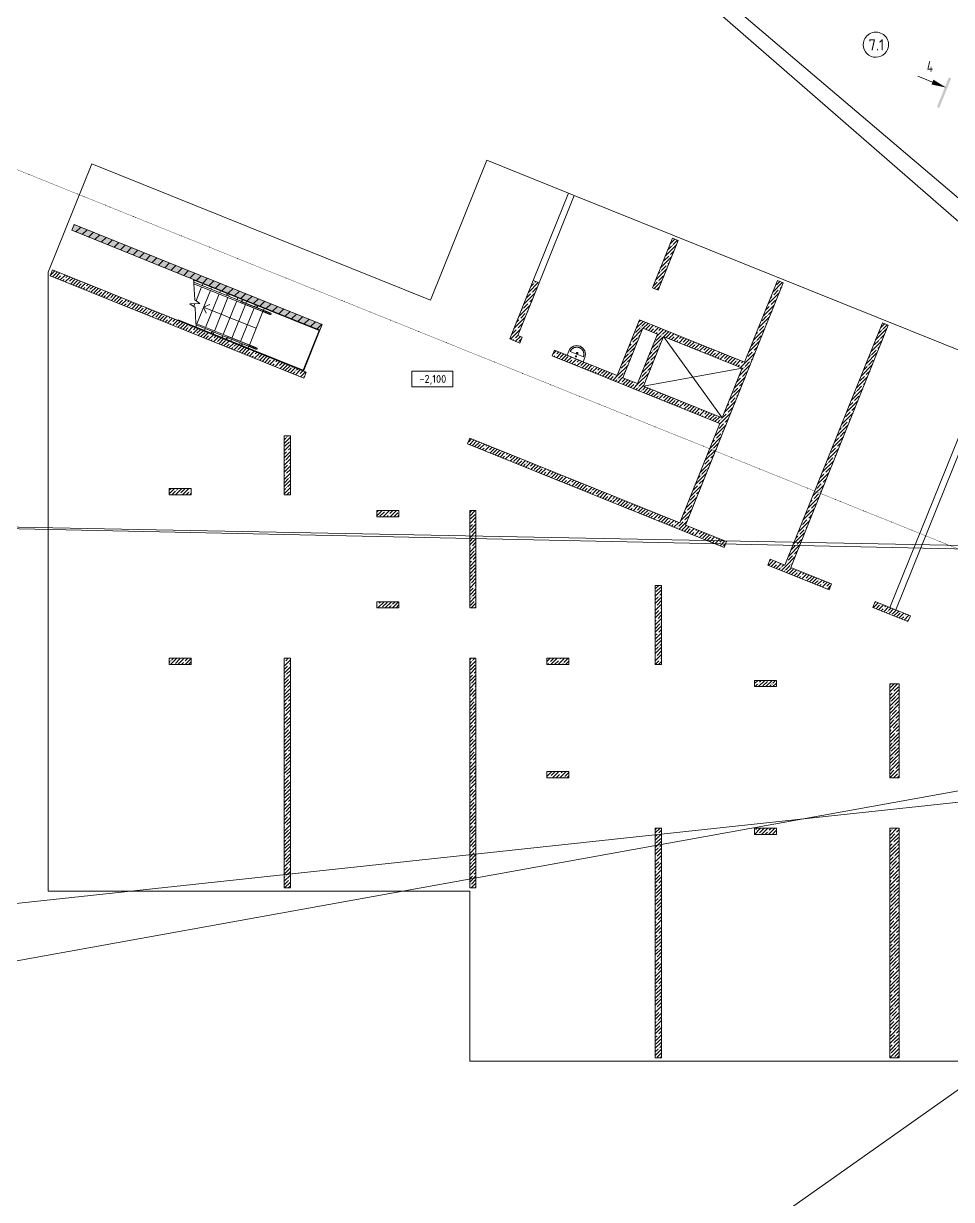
# Model space of a CAD drawing. Header units: millimetres. Extents: x -584918 to 2941280, y 3000189 to 4229862.
# Drawn here: x 170354 to 199850, y 3456426 to 3493801 of the extents above; entities that cross this region are included whole.
import ezdxf

# ---------------------------------------------------------------- set-up
doc = ezdxf.new("R2010")
doc.units = ezdxf.units.MM
doc.linetypes.add('ASVP_Линия разреза', pattern=[20, 0, -10, 0, -10])
for name, color, linetype, lineweight in [('Аннотация', 7, 'Continuous', 0), ('Лестницы', 7, 'Continuous', 0), ('Линии', 7, 'Continuous', 0), ('Ограждение', 7, 'Continuous', 0), ('Оси', 7, 'Continuous', 0), ('Отметки', 7, 'Continuous', 0), ('Перекрытие', 7, 'Continuous', 0), ('Разрезы', 7, 'Continuous', 0), ('Сантехника', 7, 'Continuous', 0), ('Стены внутренние', 7, 'Continuous', 0), ('Стены несущие', 7, 'Continuous', 0), ('Стены отделка', 7, 'Continuous', 0), ('Стрелки вверх', 7, 'Continuous', 0), ('экспертиза ДУ', 1, 'Continuous', 0), ('экспертиза ДУ пояснения', 6, 'Continuous', 0)]:
    doc.layers.add(name, color=color, linetype=linetype, lineweight=lineweight)
doc.styles.add('GOST Common_1', font='', dxfattribs={"height": 700})
doc.styles.add('GOST Common_2', font='', dxfattribs={"height": 500})
doc.styles.add('GOST Common_4', font='', dxfattribs={"width": 0.8, "height": 700})
doc.styles.get('GOST Common_1').set_extended_font_data('GOST Common')
doc.styles.get('GOST Common_2').set_extended_font_data('GOST Common')
doc.styles.get('GOST Common_4').set_extended_font_data('GOST Common')
pattern_1 = [(45, (195455.01, 3453476.28), (-114.04925, 114.04925), []), (45, (195569.06, 3453476.28), (-114.04925, 114.04925), [201.613, -40.323, 3.353, -36.97])]

# ---------------------------------------------------------------- blocks, each defined once
blk = doc.blocks.new('Тип перил - Перила_Внутренний_-6271412-АР Этаж 00')
at = {"layer": 'Ограждение'}
for p, q in [((-18203, 31458), (-17511, 31179)), ((-17496, 31216), (-18188, 31495)), ((-18158, 31463), (-18160, 31459)), ((-17478, 31165), (-17444, 31152)), ((-17429, 31189), (-17463, 31202)), ((-17436, 31172), (-17438, 31168))]:
    blk.add_line(p, q, dxfattribs=at)
at = {"layer": 'Ограждение', "flags": 128}
for points in [[(-17478, 31165), (-17481, 31166), (-17483, 31167), (-17486, 31168), (-17489, 31169), (-17491, 31171), (-17494, 31172), (-17496, 31173), (-17499, 31174), (-17501, 31175), (-17504, 31176), (-17506, 31176), (-17508, 31177), (-17511, 31178), (-17511, 31179)], [(-17496, 31216), (-17494, 31215), (-17491, 31214), (-17489, 31213), (-17487, 31212), (-17484, 31211), (-17482, 31210), (-17479, 31209), (-17477, 31208), (-17474, 31207), (-17472, 31206), (-17469, 31205), (-17466, 31204), (-17464, 31203), (-17463, 31202)]]:
    blk.add_lwpolyline(points, dxfattribs=at)
blk = doc.blocks.new('Тип перил - Дуга D40_расстояние между поручнями 400-6859487-АР Этаж 00')
at = {"layer": 'Ограждение'}
for p, q in [((0, 0), (0, 2)), ((0, -2), (0, 0))]:
    blk.add_line(p, q, dxfattribs=at)
at = {"layer": 'Ограждение', "flags": 128}
for points in [[(0, 20), (8, 20), (16, 20), (24, 20), (32, 20), (40, 20), (48, 20), (55, 20), (63, 20), (70, 20), (78, 20), (85, 20), (92, 20), (99, 20), (106, 20), (113, 20), (119, 20), (126, 20), (132, 20), (138, 20), (143, 20), (149, 20), (154, 20), (159, 20), (164, 20), (168, 20), (172, 20), (176, 20), (180, 20), (183, 20), (186, 20), (189, 20), (192, 20), (194, 20), (196, 20), (197, 20), (198, 20), (199, 20), (200, 20), (200, 20), (200, 20)], [(200, 20), (200, 20), (199, 20), (199, 20), (197, 20), (196, 20), (194, 20), (192, 20), (190, 20), (187, 20), (184, 20), (181, 20), (177, 20), (174, 20), (169, 20), (165, 20), (160, 20), (156, 20), (150, 20), (145, 20), (139, 20), (133, 20), (127, 20), (121, 20), (115, 20), (108, 20), (101, 20), (94, 20), (87, 20), (80, 20), (72, 20), (65, 20), (57, 20), (50, 20), (42, 20), (34, 20), (26, 20), (18, 20), (10, 20), (2, 20), (0, 20)], [(200, 20), (201, 20), (202, 20), (202, 20), (203, 20), (204, 20), (205, 19), (206, 19), (206, 19), (207, 19), (208, 18), (209, 18), (209, 18), (210, 17), (211, 17), (211, 17), (212, 16), (213, 16), (213, 15), (214, 14), (214, 14), (215, 13), (215, 13), (216, 12), (216, 11), (217, 11), (217, 10), (218, 9), (218, 9), (218, 8), (219, 7), (219, 6), (219, 6), (219, 5), (220, 4), (220, 3), (220, 3), (220, 2), (220, 1), (220, 0), (220, 0)], [(220, 0), (220, -1), (220, -2), (220, -2), (220, -3), (220, -4), (219, -5), (219, -6), (219, -6), (219, -7), (218, -8), (218, -9), (218, -9), (217, -10), (217, -11), (217, -11), (216, -12), (216, -13), (215, -13), (214, -14), (214, -14), (213, -15), (213, -15), (212, -16), (211, -16), (211, -17), (210, -17), (209, -18), (209, -18), (208, -18), (207, -19), (206, -19), (206, -19), (205, -19), (204, -20), (203, -20), (203, -20), (202, -20), (201, -20), (200, -20), (200, -20)], [(0, -20), (8, -20), (16, -20), (24, -20), (32, -20), (40, -20), (48, -20), (55, -20), (63, -20), (70, -20), (78, -20), (85, -20), (92, -20), (99, -20), (106, -20), (113, -20), (119, -20), (126, -20), (132, -20), (138, -20), (143, -20), (149, -20), (154, -20), (159, -20), (164, -20), (168, -20), (172, -20), (176, -20), (180, -20), (183, -20), (186, -20), (189, -20), (192, -20), (194, -20), (196, -20), (197, -20), (198, -20), (199, -20), (200, -20), (200, -20), (200, -20)], [(200, -20), (200, -20), (199, -20), (199, -20), (197, -20), (196, -20), (194, -20), (192, -20), (190, -20), (187, -20), (184, -20), (181, -20), (177, -20), (174, -20), (169, -20), (165, -20), (160, -20), (156, -20), (150, -20), (145, -20), (139, -20), (133, -20), (127, -20), (121, -20), (115, -20), (108, -20), (101, -20), (94, -20), (87, -20), (80, -20), (72, -20), (65, -20), (57, -20), (50, -20), (42, -20), (34, -20), (26, -20), (18, -20), (10, -20), (2, -20), (0, -20)]]:
    blk.add_lwpolyline(points, dxfattribs=at)
blk = doc.blocks.new('Тип перил - Перила_Внутренний_-V1-АР Этаж 00')
at = {"layer": 'Ограждение'}
for p, q in [((-19690, 32100), (-19687, 32056)), ((-17487, 31212), (-19690, 32100)), ((-17502, 31175), (-19687, 32056)), ((-17498, 31173), (-17502, 31175)), ((-17498, 31173), (-17493, 31188)), ((-17498, 31173), (-17493, 31188)), ((-17478, 31165), (-17498, 31173)), ((-17490, 31195), (-17483, 31211)), ((-17490, 31195), (-17483, 31211)), ((-17483, 31211), (-17487, 31212)), ((-17463, 31202), (-17483, 31211)), ((-17478, 31165), (-17463, 31202)), ((-17478, 31165), (-17463, 31202)), ((-17444, 31152), (-17478, 31165)), ((-17429, 31189), (-17463, 31202)), ((-17444, 31152), (-17429, 31189))]:
    blk.add_line(p, q, dxfattribs=at)
blk = doc.blocks.new('Тип перил - Перила_Внутренний_-6271440-АР Этаж 00')
at = {"layer": 'Ограждение'}
for p, q in [((-18648, 30354), (-17956, 30075)), ((-17941, 30112), (-18633, 30391)), ((-18603, 30360), (-18605, 30356)), ((-17923, 30062), (-17889, 30048)), ((-17874, 30085), (-17908, 30099)), ((-17881, 30069), (-17883, 30064))]:
    blk.add_line(p, q, dxfattribs=at)
at = {"layer": 'Ограждение', "flags": 128}
for points in [[(-17923, 30062), (-17926, 30063), (-17928, 30064), (-17931, 30065), (-17933, 30066), (-17936, 30067), (-17938, 30068), (-17941, 30069), (-17943, 30070), (-17946, 30071), (-17948, 30072), (-17951, 30073), (-17953, 30074), (-17955, 30075), (-17956, 30075)], [(-17941, 30112), (-17939, 30111), (-17936, 30110), (-17934, 30109), (-17931, 30108), (-17929, 30107), (-17927, 30106), (-17924, 30105), (-17921, 30104), (-17919, 30103), (-17916, 30102), (-17914, 30101), (-17911, 30100), (-17909, 30099), (-17908, 30099)]]:
    blk.add_lwpolyline(points, dxfattribs=at)
blk = doc.blocks.new('Тип перил - Перила_Внутренний_-V2-АР Этаж 00')
at = {"layer": 'Ограждение'}
for p, q in [((-19620, 30788), (-19617, 30744)), ((-17931, 30108), (-19620, 30788)), ((-17946, 30071), (-19617, 30744)), ((-17943, 30070), (-17946, 30071)), ((-17943, 30070), (-17937, 30084)), ((-17943, 30070), (-17937, 30084)), ((-17923, 30062), (-17943, 30070)), ((-17934, 30091), (-17928, 30107)), ((-17934, 30091), (-17928, 30107)), ((-17928, 30107), (-17931, 30108)), ((-17908, 30099), (-17928, 30107)), ((-17923, 30062), (-17908, 30099)), ((-17923, 30062), (-17908, 30099)), ((-17889, 30048), (-17923, 30062)), ((-17874, 30085), (-17908, 30099)), ((-17889, 30048), (-17874, 30085))]:
    blk.add_line(p, q, dxfattribs=at)
blk = doc.blocks.new('ADSK_Ограждение_Опоры_Г_образная - D15 высота60 консоль80-139754-АР Этаж 00')
at = {"layer": 'Ограждение'}
for p, q in [((-7.5, 80), (-7.5, 20)), ((-7.5, 80), (0, 80)), ((0, 80), (7.5, 80)), ((7.5, 20), (7.5, 80))]:
    blk.add_line(p, q, dxfattribs=at)
blk = doc.blocks.new('ADSK_Ограждение_Опоры_Г_образная - D15 высота60 консоль80-V3-АР Этаж 00')
at = {"layer": 'Ограждение'}
for p, q in [((-8, 80), (0, 80)), ((-8, 80), (-8, 20)), ((0, 80), (8, 80)), ((8, 20), (8, 80))]:
    blk.add_line(p, q, dxfattribs=at)
blk = doc.blocks.new('ADSK_Умывальник_Полукруглый_Керамический_ГОСТ30493-96 - 2-ой величины-228735-АР Этаж 00')
at = {"layer": 'Сантехника'}
for p, q in [((-7770, 29916), (-7824, 29782)), ((-7824, 29782), (-7314, 29576)), ((-7306, 29729), (-7724, 29897)), ((-7314, 29576), (-7260, 29710))]:
    blk.add_line(p, q, dxfattribs=at)
at = {"layer": 'Сантехника', "flags": 128}
blk.add_lwpolyline([(-7306, 29729), (-7303, 29738), (-7300, 29746), (-7298, 29755), (-7296, 29764), (-7294, 29772), (-7292, 29781), (-7291, 29790), (-7290, 29799), (-7290, 29808), (-7290, 29817), (-7290, 29826), (-7291, 29835), (-7292, 29844), (-7293, 29853), (-7295, 29862), (-7297, 29870), (-7300, 29879), (-7303, 29888), (-7306, 29896), (-7309, 29904), (-7313, 29913), (-7317, 29921), (-7322, 29928), (-7326, 29936), (-7331, 29943), (-7337, 29951), (-7342, 29958), (-7348, 29964), (-7355, 29971), (-7361, 29977), (-7368, 29983), (-7375, 29989), (-7382, 29995), (-7389, 30000), (-7397, 30005), (-7404, 30009), (-7412, 30013), (-7420, 30017), (-7429, 30021), (-7437, 30024), (-7446, 30027), (-7454, 30030), (-7463, 30032), (-7472, 30034), (-7480, 30036), (-7489, 30037), (-7498, 30038), (-7507, 30038), (-7516, 30038), (-7525, 30038), (-7534, 30037), (-7543, 30036), (-7552, 30035), (-7561, 30034), (-7570, 30032), (-7578, 30029), (-7587, 30026), (-7596, 30023), (-7604, 30020), (-7612, 30016), (-7620, 30012), (-7628, 30008), (-7636, 30003), (-7643, 29998), (-7650, 29993), (-7658, 29987), (-7664, 29982), (-7671, 29975), (-7677, 29969), (-7683, 29962), (-7689, 29956), (-7695, 29948), (-7700, 29941), (-7705, 29934), (-7710, 29926), (-7714, 29918), (-7718, 29910), (-7722, 29902), (-7724, 29897)], dxfattribs=at)
at = {"layer": 'Сантехника'}
for centre, radius, start, end in [((-7515, 29813), 275, 338.0513, 158.0513), ((-7515, 29813), 225, 338.0513, 158.0513), ((-7541, 29748), 17, 158.0513, 338.0513), ((-7541, 29748), 17, 338.0513, 158.0513), ((-7502, 29846), 20, 158.0513, 338.0513), ((-7502, 29846), 20, 338.0513, 158.0513)]:
    blk.add_arc(centre, radius, start, end, dxfattribs=at)
blk = doc.blocks.new('ADSK_СифонБутылочный_ГОСТ23289-94 - Для умывальника_Вертикальный выпуск_DN40-6690948-АР Этаж 00')
at = {"layer": 'Сантехника'}
for radius, start, end in [(20, 158.285, 163.4876), (20, 158.285, 163.4876), (13.3, 0, 180), (13.3, 180, 0), (20, 338.285, 343.4876), (20, 338.285, 343.4876)]:
    blk.add_arc((0, 0), radius, start, end, dxfattribs=at)
blk = doc.blocks.new('Ось сетки - Круг_Ø8 мм-6577-АР Этаж 00')
at = {"layer": 'Оси'}
for start, end in [(360, 180), (180, 360)]:
    blk.add_arc((0, 0), 4, start, end, dxfattribs=at)
blk = doc.blocks.new('Разрез - Номер вида спереди_3_5 мм-64067-АР Этаж 00')
at = {"layer": 'Разрезы'}
for points in [[(9.8, 0.4), (9.8, -0.39), (-0.33, -0.39), (-0.33, 0.4)], [(2.18, -4.67), (3, 0), (3.82, -4.67)]]:
    blk.add_hatch(color=256, dxfattribs=at).paths.add_polyline_path(points)
at = {"layer": 'Разрезы', "lineweight": 20}
blk.add_line((3, -3), (3, -9.66), dxfattribs=at)
blk = doc.blocks.new('Высотные отметки - Рамка-5093-АР Этаж 00')
at = {"layer": 'Аннотация'}
for p, q in [((-6.5, 0), (-6.5, 5)), ((-6.5, 5), (6.5, 5)), ((6.5, 5), (6.5, 0)), ((6.5, 0), (-6.5, 0))]:
    blk.add_line(p, q, dxfattribs=at)

msp = doc.modelspace()

# ---------------------------------------------------------------- hatches: boundary and pattern name
at = {"layer": 'Стены внутренние'}
h = msp.add_hatch(dxfattribs=at)
h.set_pattern_fill('FP_4', color=256, style=0, pattern_type=2)
h.set_pattern_definition([(45, (195455, 3453476.28), (-141.4214, 141.4214), [])])
h.paths.add_polyline_path([(179773.234, 3484052.417), (179847.99, 3484237.921), (171964.079, 3487415.019), (171889.324, 3487229.516), (178435.928, 3484591.332)])
h = msp.add_hatch(dxfattribs=at)
h.set_pattern_fill('FP_5', color=256, style=0, pattern_type=2)
h.set_pattern_definition([(50, (195455, 3453476.28), (364.368, -31.8783), [38.1, -419.1]), (355, (195455, 3453476.3), (-70.486, 382.1133), [30.48, -335.28]), (100.451, (195485.37, 3453473.62), (293.885, 350.2334), [32.38, -356.18]), (46.184, (195455, 3453577.9), (542.1585, -84.086), [57.15, -628.65]), (96.636, (195500.2, 3453570.9), (474.805, 494.8554), [48.57, -534.27]), (351.184, (195455, 3453577.9), (474.81, 494.85), [45.72, -502.92]), (21, (195505.8, 3453552.48), (303.2285, -204.5305), [38.1, -419.1]), (326, (195505.8, 3453552.5), (123.604, 368.376), [30.48, -335.28]), (71.451, (195531.08, 3453535.44), (426.834, 163.8427), [32.38, -356.18]), (37.5, (195455.01, 3453476.28), (6.17665, 169.11015), [16.764, -314.452, 16.764, -323.596, -336.55]), (37.5, (195455.01, 3453476.28), (6.17665, 169.11015), [-671.576, 16.764, -319.786]), (7.5, (195455, 3453476.28), (133.6389, 200.3615), [16.764, -177.292, 16.764, -306.832, -128.27]), (7.5, (195455, 3453476.28), (133.6389, 200.3615), [-517.652, 16.764, -111.506]), (327.5, (195341.72, 3453476.28), (271.1818, -11.45836), [16.764, -110.236, 16.764, -379.476, -525.78]), (327.5, (195341.72, 3453476.28), (271.1818, -11.45836), [-523.24, 16.764, -509.016]), (317.5, (195290.92, 3453476.28), (296.2585, 50.8528), [16.764, -148.336, 16.764, -246.38, -373.38]), (317.5, (195290.92, 3453476.28), (296.2585, 50.8528), [-428.244, 16.764, -356.616])])
h.paths.add_polyline_path([(179773.234, 3484052.417), (179847.99, 3484237.921), (171964.079, 3487415.019), (171889.324, 3487229.516), (178435.928, 3484591.332)])
h = msp.add_hatch(dxfattribs=at)
h.set_pattern_fill('FP_7', color=256, style=0, pattern_type=2)
h.set_pattern_definition(pattern_1)
h.paths.add_polyline_path([(190528.3, 3485324.641), (191163.72, 3486901.423), (190978.216, 3486976.178), (190342.797, 3485399.396)])
h = msp.add_hatch(dxfattribs=at)
h.set_pattern_fill('FP_7', color=256, style=0, pattern_type=2)
h.set_pattern_definition(pattern_1)
h.paths.add_polyline_path([(179267.944, 3482531.009), (179342.699, 3482716.513), (171273.285, 3485968.367), (171198.53, 3485782.863), (178435.928, 3482866.299)])
h = msp.add_hatch(dxfattribs=at)
h.set_pattern_fill('FP_7', color=256, style=0, pattern_type=2)
h.set_pattern_definition(pattern_1)
h.paths.add_polyline_path([(186067.904, 3483887.679), (186740.701, 3485557.213), (186555.197, 3485631.968), (185882.4, 3483962.434)])
h = msp.add_hatch(dxfattribs=at)
h.set_pattern_fill('FP_7', color=256, style=0, pattern_type=2)
h.set_pattern_definition(pattern_1)
h.paths.add_polyline_path([(191400.445, 3477857.422), (194502.788, 3485555.829), (194317.284, 3485630.584), (191214.941, 3477932.177)])
h = msp.add_hatch(dxfattribs=at)
h.set_pattern_fill('FP_7', color=256, style=0, pattern_type=2)
h.set_pattern_definition(pattern_1)
h.paths.add_polyline_path([(189406.972, 3482542.084), (190117.147, 3484304.37), (189931.643, 3484379.125), (189221.468, 3482616.84)])
h = msp.add_hatch(dxfattribs=at)
h.set_pattern_fill('FP_7', color=256, style=0, pattern_type=2)
h.set_pattern_definition(pattern_1)
h.paths.add_polyline_path([(193195.956, 3482848.027), (193270.711, 3483033.531), (190117.147, 3484304.37), (190042.391, 3484118.866), (191880.758, 3483378.032)])
h = msp.add_hatch(dxfattribs=at)
h.set_pattern_fill('FP_7', color=256, style=0, pattern_type=2)
h.set_pattern_definition(pattern_1)
h.paths.add_polyline_path([(194739.513, 3476511.827), (197841.856, 3484210.234), (197656.352, 3484284.989), (194554.009, 3476586.582)])
h = msp.add_hatch(dxfattribs=at)
h.set_pattern_fill('FP_7', color=256, style=0, pattern_type=2)
h.set_pattern_definition(pattern_1)
h.paths.add_polyline_path([(186132.276, 3483646.109), (186207.031, 3483831.612), (185882.4, 3483962.434), (185807.645, 3483776.93), (186118.688, 3483651.584)])
h = msp.add_hatch(dxfattribs=at)
h.set_pattern_fill('FP_7', color=256, style=0, pattern_type=2)
h.set_pattern_definition(pattern_1)
h.paths.add_polyline_path([(190056.235, 3482280.441), (190691.655, 3483857.223), (190506.151, 3483931.978), (189870.731, 3482355.196), (189960.068, 3482319.195)])
h = msp.add_hatch(dxfattribs=at)
h.set_pattern_fill('FP_7', color=256, style=0, pattern_type=2)
h.set_pattern_definition(pattern_1)
h.paths.add_polyline_path([(192485.781, 3481085.741), (192560.536, 3481271.245), (187227.302, 3483420.459), (187152.547, 3483234.955), (190191.146, 3482010.445)])
h = msp.add_hatch(dxfattribs=at)
h.set_pattern_fill('FP_7', color=256, style=0, pattern_type=2)
h.set_pattern_definition(pattern_1)
h.paths.add_polyline_path([(178835.907, 3478825.615), (178835.907, 3480696.937), (178635.907, 3480696.937), (178635.907, 3478825.615)])
h = msp.add_hatch(dxfattribs=at)
h.set_pattern_fill('FP_7', color=256, style=0, pattern_type=2)
h.set_pattern_definition(pattern_1)
h.paths.add_polyline_path([(192624.216, 3477148.631), (192698.972, 3477334.135), (184536.805, 3480623.366), (184462.05, 3480437.862), (188039.378, 3478996.252)])
h = msp.add_hatch(dxfattribs=at)
h.set_pattern_fill('FP_7', color=256, style=0, pattern_type=2)
h.set_pattern_definition(pattern_1)
h.paths.add_polyline_path([(175685.907, 3478825.615), (175685.907, 3479025.615), (174985.907, 3479025.615), (174985.907, 3478825.615)])
h = msp.add_hatch(dxfattribs=at)
h.set_pattern_fill('FP_7', color=256, style=0, pattern_type=2)
h.set_pattern_definition(pattern_1)
h.paths.add_polyline_path([(182285.907, 3478125.615), (182285.907, 3478325.615), (181585.907, 3478325.615), (181585.907, 3478125.615)])
h = msp.add_hatch(dxfattribs=at)
h.set_pattern_fill('FP_7', color=256, style=0, pattern_type=2)
h.set_pattern_definition(pattern_1)
h.paths.add_polyline_path([(184735.907, 3475225.615), (184735.907, 3478319.325), (184535.907, 3478319.325), (184535.907, 3475225.615)])
h = msp.add_hatch(dxfattribs=at)
h.set_pattern_fill('FP_7', color=256, style=0, pattern_type=2)
h.set_pattern_definition(pattern_1)
h.paths.add_polyline_path([(195963.284, 3475803.037), (196038.04, 3475988.54), (194090.25, 3476773.47), (194015.495, 3476587.967), (195722.138, 3475900.215)])
h = msp.add_hatch(dxfattribs=at)
h.set_pattern_fill('FP_7', color=256, style=0, pattern_type=2)
h.set_pattern_definition(pattern_1)
h.paths.add_polyline_path([(190635.907, 3473425.615), (190635.907, 3475941.713), (190435.907, 3475941.713), (190435.907, 3473425.615)])
h = msp.add_hatch(dxfattribs=at)
h.set_pattern_fill('FP_7', color=256, style=0, pattern_type=2)
h.set_pattern_definition(pattern_1)
h.paths.add_polyline_path([(182285.907, 3475225.615), (182285.907, 3475425.615), (181585.907, 3475425.615), (181585.907, 3475225.615)])
h = msp.add_hatch(dxfattribs=at)
h.set_pattern_fill('FP_7', color=256, style=0, pattern_type=2)
h.set_pattern_definition(pattern_1)
h.paths.add_polyline_path([(198467.585, 3474793.841), (198542.341, 3474979.344), (197429.318, 3475427.876), (197354.563, 3475242.372)])
h = msp.add_hatch(dxfattribs=at)
h.set_pattern_fill('FP_7', color=256, style=0, pattern_type=2)
h.set_pattern_definition(pattern_1)
h.paths.add_polyline_path([(175685.907, 3473425.615), (175685.907, 3473625.615), (174985.907, 3473625.615), (174985.907, 3473425.615)])
h = msp.add_hatch(dxfattribs=at)
h.set_pattern_fill('FP_7', color=256, style=0, pattern_type=2)
h.set_pattern_definition(pattern_1)
h.paths.add_polyline_path([(178635.907, 3466325.615), (178835.907, 3466325.615), (178835.907, 3473625.615), (178635.907, 3473625.615)])
h = msp.add_hatch(dxfattribs=at)
h.set_pattern_fill('FP_7', color=256, style=0, pattern_type=2)
h.set_pattern_definition(pattern_1)
h.paths.add_polyline_path([(184735.907, 3466325.615), (184735.907, 3473625.615), (184535.907, 3473625.615), (184535.907, 3466325.615)])
h = msp.add_hatch(dxfattribs=at)
h.set_pattern_fill('FP_7', color=256, style=0, pattern_type=2)
h.set_pattern_definition(pattern_1)
h.paths.add_polyline_path([(187685.907, 3473425.615), (187685.907, 3473625.615), (186985.907, 3473625.615), (186985.907, 3473425.615)])
h = msp.add_hatch(dxfattribs=at)
h.set_pattern_fill('FP_7', color=256, style=0, pattern_type=2)
h.set_pattern_definition(pattern_1)
h.paths.add_polyline_path([(193585.907, 3472725.615), (194285.907, 3472725.615), (194285.907, 3472925.615), (193585.907, 3472925.615)])
h = msp.add_hatch(dxfattribs=at)
h.set_pattern_fill('FP_7', color=256, style=0, pattern_type=2)
h.set_pattern_definition(pattern_1)
h.paths.add_polyline_path([(198185.907, 3469825.615), (198185.907, 3472811.51), (197885.907, 3472811.51), (197885.907, 3469825.615)])
h = msp.add_hatch(dxfattribs=at)
h.set_pattern_fill('FP_7', color=256, style=0, pattern_type=2)
h.set_pattern_definition(pattern_1)
h.paths.add_polyline_path([(187685.907, 3469825.615), (187685.907, 3470025.615), (186985.907, 3470025.615), (186985.907, 3469825.615)])
h = msp.add_hatch(dxfattribs=at)
h.set_pattern_fill('FP_7', color=256, style=0, pattern_type=2)
h.set_pattern_definition(pattern_1)
h.paths.add_polyline_path([(190635.907, 3460925.615), (190635.907, 3468225.615), (190435.907, 3468225.615), (190435.907, 3460925.615)])
h = msp.add_hatch(dxfattribs=at)
h.set_pattern_fill('FP_7', color=256, style=0, pattern_type=2)
h.set_pattern_definition(pattern_1)
h.paths.add_polyline_path([(193585.907, 3468025.615), (194285.907, 3468025.615), (194285.907, 3468225.615), (193585.907, 3468225.615)])
h = msp.add_hatch(dxfattribs=at)
h.set_pattern_fill('FP_7', color=256, style=0, pattern_type=2)
h.set_pattern_definition(pattern_1)
h.paths.add_polyline_path([(198185.907, 3460925.615), (198185.907, 3468225.615), (197885.907, 3468225.615), (197885.907, 3460925.615)])

# ---------------------------------------------------------------- linework, layer by layer
at = {"layer": 'Лестницы'}
for p, q in [((175784.903, 3485659.655), (175760.402, 3485669.529)), ((175760.402, 3485669.529), (175765.395, 3485575.875)), ((175763.729, 3485607.113), (175784.903, 3485659.655)), ((175763.729, 3485607.113), (175784.903, 3485659.655)), ((175767.744, 3485531.802), (175794.862, 3485023.082)), ((175839.061, 3484991.428), (176016.437, 3485431.583)), ((175839.061, 3484991.428), (176016.437, 3485431.583)), ((175864.85, 3484252.803), (176294.692, 3485319.45)), ((175864.85, 3484252.803), (176294.692, 3485319.45)), ((176031.388, 3485468.683), (176055.683, 3485528.972)), ((176031.388, 3485468.683), (176055.683, 3485528.972)), ((176309.643, 3485356.55), (176333.939, 3485416.839)), ((176309.643, 3485356.55), (176333.939, 3485416.839)), ((176587.899, 3485244.417), (176612.195, 3485304.706)), ((176587.899, 3485244.417), (176612.195, 3485304.706)), ((175957.544, 3484906.576), (175645.487, 3484889.942)), ((175794.862, 3485023.082), (175957.544, 3484906.576)), ((176143.105, 3484140.67), (176572.948, 3485207.317)), ((176143.105, 3484140.67), (176572.948, 3485207.317)), ((176421.361, 3484028.537), (176851.204, 3485095.184)), ((176421.361, 3484028.537), (176851.204, 3485095.184)), ((176699.617, 3483916.404), (177129.459, 3484983.051)), ((176699.617, 3483916.404), (177129.459, 3484983.051)), ((176866.155, 3485132.285), (176890.45, 3485192.573)), ((176866.155, 3485132.285), (176890.45, 3485192.573)), ((177144.41, 3485020.152), (177168.706, 3485080.44)), ((177144.41, 3485020.152), (177168.706, 3485080.44)), ((177422.666, 3484908.019), (177446.962, 3484968.308)), ((177422.666, 3484908.019), (177446.962, 3484968.308)), ((175645.487, 3484889.942), (175808.169, 3484773.436)), ((175763.97, 3484805.09), (175801.515, 3484898.259)), ((175763.97, 3484805.09), (175801.515, 3484898.259)), ((175808.169, 3484773.436), (175835.287, 3484264.716)), ((176977.872, 3483804.271), (177407.715, 3484870.918)), ((176977.872, 3483804.271), (177407.715, 3484870.918)), ((177256.128, 3483692.138), (177685.971, 3484758.785)), ((177256.128, 3483692.138), (177685.971, 3484758.785)), ((177534.384, 3483580.006), (177964.293, 3484646.817)), ((177534.384, 3483580.006), (177964.293, 3484646.817)), ((177700.922, 3484795.886), (177725.217, 3484856.175)), ((177700.922, 3484795.886), (177725.217, 3484856.175)), ((177979.177, 3484683.753), (178003.473, 3484744.042)), ((177979.177, 3484683.753), (178003.473, 3484744.042)), ((175837.636, 3484220.644), (175842.628, 3484126.99)), ((175839.301, 3484189.405), (175849.899, 3484215.702)), ((175839.301, 3484189.405), (175849.899, 3484215.702)), ((176103.859, 3484043.281), (176128.154, 3484103.569)), ((176103.859, 3484043.281), (176128.154, 3484103.569)), ((176382.115, 3483931.148), (176406.41, 3483991.436)), ((176382.115, 3483931.148), (176406.41, 3483991.436)), ((176660.37, 3483819.015), (176684.666, 3483879.303)), ((176660.37, 3483819.015), (176684.666, 3483879.303)), ((176938.626, 3483706.882), (176962.921, 3483767.171)), ((176938.626, 3483706.882), (176962.921, 3483767.171)), ((177216.882, 3483594.749), (177241.177, 3483655.038)), ((177216.882, 3483594.749), (177241.177, 3483655.038)), ((177495.137, 3483482.616), (177519.499, 3483543.069)), ((177495.137, 3483482.616), (177519.499, 3483543.069))]:
    msp.add_line(p, q, dxfattribs=at)
at = {"layer": 'Линии'}
for p, q in [((190691.655, 3483857.223), (192560.536, 3481271.245)), ((190056.235, 3482280.441), (193195.956, 3482848.027))]:
    msp.add_line(p, q, dxfattribs=at)
at = {"layer": 'Перекрытие'}
for p, q in [((185079.473, 3489461.098), (183285.347, 3485009.008)), ((187676.526, 3488414.525), (185079.473, 3489461.098)), ((172526.128, 3489344.812), (171135.907, 3485895.006)), ((183285.347, 3485009.008), (172526.128, 3489344.812)), ((201032.798, 3483032.146), (187862.03, 3488339.77)), ((171135.907, 3485895.006), (171135.907, 3466225.615)), ((171135.907, 3466225.615), (184535.907, 3466225.615)), ((184535.907, 3466225.615), (184535.907, 3460825.615)), ((184535.907, 3460825.615), (219943.168, 3460825.615))]:
    msp.add_line(p, q, dxfattribs=at)
at = {"layer": 'Разрезы', "linetype": 'ASVP_Линия разреза'}
msp.add_line((165404.223, 3491069.08), (233215.64, 3463742.091), dxfattribs=at)
at = {"layer": 'Стены внутренние'}
for p, q in [((186555.197, 3485631.968), (187676.526, 3488414.525)), ((187862.03, 3488339.77), (186740.701, 3485557.213)), ((187676.526, 3488414.525), (187862.03, 3488339.77)), ((197893.077, 3475240.988), (201032.798, 3483032.146)), ((201218.302, 3482957.391), (198078.581, 3475166.233))]:
    msp.add_line(p, q, dxfattribs=at)
at = {"layer": 'Стены несущие'}
for p, q in [((171964.079, 3487415.019), (171889.324, 3487229.516)), ((175760.402, 3485669.529), (171889.324, 3487229.516)), ((171964.079, 3487415.019), (179847.99, 3484237.921)), ((190342.797, 3485399.396), (190978.216, 3486976.178)), ((191163.72, 3486901.423), (190528.3, 3485324.641)), ((191163.72, 3486901.423), (190978.216, 3486976.178)), ((171198.53, 3485782.863), (171273.285, 3485968.367)), ((179267.944, 3482531.009), (171198.53, 3485782.863)), ((171273.285, 3485968.367), (179342.699, 3482716.513)), ((179773.234, 3484052.417), (175784.903, 3485659.655)), ((185807.645, 3483776.93), (186555.197, 3485631.968)), ((186740.701, 3485557.213), (186067.904, 3483887.679)), ((186555.197, 3485631.968), (186740.701, 3485557.213)), ((190528.3, 3485324.641), (190342.797, 3485399.396)), ((194502.788, 3485555.829), (191400.445, 3477857.422)), ((193270.711, 3483033.531), (194317.284, 3485630.584)), ((194317.284, 3485630.584), (194502.788, 3485555.829)), ((179847.99, 3484237.921), (179773.234, 3484052.417)), ((189221.468, 3482616.84), (189931.643, 3484379.125)), ((189931.643, 3484379.125), (193270.711, 3483033.531)), ((194554.009, 3476586.582), (197656.352, 3484284.989)), ((197841.856, 3484210.234), (194739.513, 3476511.827)), ((197656.352, 3484284.989), (197841.856, 3484210.234)), ((186067.904, 3483887.679), (186207.031, 3483831.612)), ((186207.031, 3483831.612), (186132.276, 3483646.109)), ((190042.391, 3484118.866), (189406.972, 3482542.084)), ((189870.731, 3482355.196), (190506.151, 3483931.978)), ((190506.151, 3483931.978), (190042.391, 3484118.866)), ((190691.655, 3483857.223), (190056.235, 3482280.441)), ((193195.956, 3482848.027), (190691.655, 3483857.223)), ((186132.276, 3483646.109), (185807.645, 3483776.93)), ((187227.302, 3483420.459), (187152.547, 3483234.955)), ((187227.302, 3483420.459), (187630.773, 3483257.866)), ((192485.781, 3481085.741), (187152.547, 3483234.955)), ((188140.908, 3483052.289), (189221.468, 3482616.84)), ((179267.944, 3482531.009), (179342.699, 3482716.513)), ((192560.536, 3481271.245), (193195.956, 3482848.027)), ((189406.972, 3482542.084), (189870.731, 3482355.196)), ((190056.235, 3482280.441), (192560.536, 3481271.245)), ((191214.941, 3477932.177), (192485.781, 3481085.741)), ((178635.907, 3478825.615), (178635.907, 3480696.937)), ((178635.907, 3480696.937), (178835.907, 3480696.937)), ((178835.907, 3480696.937), (178835.907, 3478825.615)), ((184462.05, 3480437.862), (184536.805, 3480623.366)), ((192624.216, 3477148.631), (184462.05, 3480437.862)), ((184536.805, 3480623.366), (191214.941, 3477932.177)), ((174985.907, 3479025.615), (175685.907, 3479025.615)), ((174985.907, 3479025.615), (174985.907, 3478825.615)), ((175685.907, 3479025.615), (175685.907, 3478825.615)), ((175685.907, 3478825.615), (174985.907, 3478825.615)), ((178635.907, 3478825.615), (178835.907, 3478825.615)), ((181585.907, 3478325.615), (182285.907, 3478325.615)), ((181585.907, 3478325.615), (181585.907, 3478125.615)), ((182285.907, 3478325.615), (182285.907, 3478125.615)), ((184535.907, 3475225.615), (184535.907, 3478319.325)), ((184535.907, 3478319.325), (184735.907, 3478319.325)), ((184735.907, 3478319.325), (184735.907, 3475225.615)), ((182285.907, 3478125.615), (181585.907, 3478125.615)), ((191400.445, 3477857.422), (192698.972, 3477334.135)), ((192624.216, 3477148.631), (192698.972, 3477334.135)), ((194015.495, 3476587.967), (194090.25, 3476773.47)), ((194090.25, 3476773.47), (194554.009, 3476586.582)), ((195963.284, 3475803.037), (194015.495, 3476587.967)), ((194739.513, 3476511.827), (196038.04, 3475988.54)), ((190435.907, 3473425.615), (190435.907, 3475941.713)), ((190435.907, 3475941.713), (190635.907, 3475941.713)), ((190635.907, 3475941.713), (190635.907, 3473425.615)), ((195963.284, 3475803.037), (196038.04, 3475988.54)), ((181585.907, 3475425.615), (182285.907, 3475425.615)), ((181585.907, 3475425.615), (181585.907, 3475225.615)), ((182285.907, 3475225.615), (181585.907, 3475225.615)), ((182285.907, 3475425.615), (182285.907, 3475225.615)), ((184535.907, 3475225.615), (184735.907, 3475225.615)), ((197354.563, 3475242.372), (197429.318, 3475427.876)), ((198467.585, 3474793.841), (197354.563, 3475242.372)), ((197429.318, 3475427.876), (198542.341, 3474979.344)), ((198467.585, 3474793.841), (198542.341, 3474979.344)), ((174985.907, 3473625.615), (175685.907, 3473625.615)), ((174985.907, 3473625.615), (174985.907, 3473425.615)), ((175685.907, 3473425.615), (174985.907, 3473425.615)), ((175685.907, 3473625.615), (175685.907, 3473425.615)), ((178635.907, 3466325.615), (178635.907, 3473625.615)), ((178835.907, 3473625.615), (178635.907, 3473625.615)), ((178835.907, 3473625.615), (178835.907, 3466325.615)), ((184535.907, 3466325.615), (184535.907, 3473625.615)), ((184535.907, 3473625.615), (184735.907, 3473625.615)), ((184735.907, 3473625.615), (184735.907, 3466325.615)), ((186985.907, 3473625.615), (187685.907, 3473625.615)), ((186985.907, 3473425.615), (186985.907, 3473625.615)), ((187685.907, 3473425.615), (186985.907, 3473425.615)), ((187685.907, 3473425.615), (187685.907, 3473625.615)), ((190435.907, 3473425.615), (190635.907, 3473425.615)), ((193585.907, 3472925.615), (194285.907, 3472925.615)), ((193585.907, 3472925.615), (193585.907, 3472725.615)), ((194285.907, 3472725.615), (193585.907, 3472725.615)), ((194285.907, 3472925.615), (194285.907, 3472725.615)), ((197885.907, 3469825.615), (197885.907, 3472811.51)), ((197885.907, 3472811.51), (198185.907, 3472811.51)), ((198185.907, 3472811.51), (198185.907, 3469825.615)), ((186985.907, 3470025.615), (187685.907, 3470025.615)), ((186985.907, 3469825.615), (186985.907, 3470025.615)), ((187685.907, 3469825.615), (187685.907, 3470025.615)), ((187685.907, 3469825.615), (186985.907, 3469825.615)), ((197885.907, 3469825.615), (198185.907, 3469825.615)), ((190435.907, 3460925.615), (190435.907, 3468225.615)), ((190635.907, 3468225.615), (190435.907, 3468225.615)), ((190635.907, 3468225.615), (190635.907, 3460925.615)), ((193585.907, 3468225.615), (194285.907, 3468225.615)), ((193585.907, 3468225.615), (193585.907, 3468025.615)), ((194285.907, 3468225.615), (194285.907, 3468025.615)), ((197885.907, 3460925.615), (197885.907, 3468225.615)), ((197885.907, 3468225.615), (198185.907, 3468225.615)), ((198185.907, 3468225.615), (198185.907, 3460925.615)), ((194285.907, 3468025.615), (193585.907, 3468025.615)), ((178835.907, 3466325.615), (178635.907, 3466325.615)), ((184535.907, 3466325.615), (184735.907, 3466325.615)), ((190635.907, 3460925.615), (190435.907, 3460925.615)), ((197885.907, 3460925.615), (198185.907, 3460925.615))]:
    msp.add_line(p, q, dxfattribs=at)
at = {"layer": 'Стены отделка'}
for p, q in [((179747.208, 3484041.342), (175777.428, 3485641.105)), ((175261.616, 3484361.129), (175269.092, 3484379.679)), ((175261.616, 3484361.129), (179249.948, 3482753.891)), ((179238.873, 3482779.917), (175269.092, 3484379.679)), ((179238.873, 3482779.917), (179747.208, 3484041.342)), ((179773.234, 3484052.417), (179249.948, 3482753.891))]:
    msp.add_line(p, q, dxfattribs=at)
at = {"layer": 'Стрелки вверх'}
for p, q in [((176079.771, 3484786.126), (176274.965, 3484869.188)), ((176358.027, 3484673.993), (176079.771, 3484786.126)), ((176079.771, 3484786.126), (176162.832, 3484590.932)), ((176636.282, 3484561.86), (176358.027, 3484673.993)), ((176914.538, 3484449.728), (176636.282, 3484561.86)), ((177192.794, 3484337.595), (176914.538, 3484449.728)), ((177471.049, 3484225.462), (177192.794, 3484337.595)), ((177749.305, 3484113.329), (177471.049, 3484225.462))]:
    msp.add_line(p, q, dxfattribs=at)
at = {"layer": 'экспертиза ДУ'}
for points in [[(143947.279, 3478298.128), (212333.85, 3476842.158)], [(213369.944, 3476952.906), (143947.279, 3478298.128)], [(132163.428, 3457150.922), (218907.742, 3472816.14)]]:
    msp.add_lwpolyline(points, dxfattribs=at)
at = {"layer": 'экспертиза ДУ пояснения'}
for points in [[(164474.844, 3518489.191), (212333.85, 3476842.158)], [(213369.944, 3476952.906), (164474.844, 3518489.191)], [(218496.68, 3472934.62), (167273.099, 3436762.638)], [(214377.485, 3470590.307), (157292.922, 3464453.991)]]:
    msp.add_lwpolyline(points, dxfattribs=at)

# ---------------------------------------------------------------- block references
at = {"layer": 'Аннотация', "xscale": 99.99999999999993, "yscale": 99.99999999999993, "zscale": 99.99999999999993}
msp.add_blockref('Высотные отметки - Рамка-5093-АР Этаж 00', (183346.741, 3482253.128), dxfattribs=at)
at = {"layer": 'Ограждение'}
for name in ['Тип перил - Перила_Внутренний_-V1-АР Этаж 00', 'Тип перил - Перила_Внутренний_-6271412-АР Этаж 00', 'Тип перил - Перила_Внутренний_-V2-АР Этаж 00', 'Тип перил - Перила_Внутренний_-6271440-АР Этаж 00']:
    msp.add_blockref(name, (195455.009, 3453476.282), dxfattribs=at)
for name, p, rotation in [('ADSK_Ограждение_Опоры_Г_образная - D15 высота60 консоль80-139754-АР Этаж 00', (176801.823, 3485136.647), 338.0513009164569), ('ADSK_Ограждение_Опоры_Г_образная - D15 высота60 консоль80-139754-АР Этаж 00', (177282.526, 3484942.93), 338.0513009164569), ('ADSK_Ограждение_Опоры_Г_образная - D15 высота60 консоль80-139754-АР Этаж 00', (177763.228, 3484749.214), 338.0513009164569), ('Тип перил - Дуга D40_расстояние между поручнями 400-6859487-АР Этаж 00', (178018.078, 3484646.514), 338.0513009164555), ('ADSK_Ограждение_Опоры_Г_образная - D15 высота60 консоль80-139754-АР Этаж 00', (176357.029, 3484032.899), 158.0513009164568), ('ADSK_Ограждение_Опоры_Г_образная - D15 высота60 консоль80-V3-АР Этаж 00', (176837.732, 3483839.183), 158.0513009164568), ('ADSK_Ограждение_Опоры_Г_образная - D15 высота60 консоль80-139754-АР Этаж 00', (177318.435, 3483645.467), 158.0513009164568), ('Тип перил - Дуга D40_расстояние между поручнями 400-6859487-АР Этаж 00', (177573.284, 3483542.766), 338.0513009164555)]:
    msp.add_blockref(name, p, dxfattribs=dict(at, rotation=rotation))
at = {"layer": 'Оси', "xscale": 99.99999999999994, "yscale": 99.99999999999994, "zscale": 99.99999999999994, "rotation": 338.0513009164571}
msp.add_blockref('Ось сетки - Круг_Ø8 мм-6577-АР Этаж 00', (197446.627, 3493128.45), dxfattribs=at)
at = {"layer": 'Разрезы', "xscale": 99.99999999999993, "yscale": 99.99999999999993, "zscale": 99.99999999999993, "rotation": 248.0513009164565}
msp.add_blockref('Разрез - Номер вида спереди_3_5 мм-64067-АР Этаж 00', (199790.832, 3492044.052), dxfattribs=at)
at = {"layer": 'Сантехника'}
msp.add_blockref('ADSK_Умывальник_Полукруглый_Керамический_ГОСТ30493-96 - 2-ой величины-228735-АР Этаж 00', (195455.009, 3453476.282), dxfattribs=at)
at = {"layer": 'Сантехника', "rotation": 296.051300916458}
msp.add_blockref('ADSK_СифонБутылочный_ГОСТ23289-94 - Для умывальника_Вертикальный выпуск_DN40-6690948-АР Этаж 00', (187953.12, 3483322.031), dxfattribs=at)

# ---------------------------------------------------------------- texts
at = {"layer": 'Оси', "insert": (197214.167, 3493298.838), "char_height": 350, "width": 577.215, "attachment_point": 1, "style": 'GOST Common_1'}
msp.add_mtext('7.1', dxfattribs=at)
at = {"layer": 'Отметки', "insert": (182939.436, 3482629.835), "char_height": 250, "width": 977.53229, "attachment_point": 1, "line_spacing_factor": 1.022761, "style": 'GOST Common_2'}
msp.add_mtext('-2,100', dxfattribs=at)
at = {"layer": 'Разрезы', "insert": (199066.292, 3492609.2), "char_height": 350, "width": 275.7805, "attachment_point": 1, "style": 'GOST Common_4'}
msp.add_mtext('\\fGOST Common|b0|i0|c204|p34|;\\W.8;4', dxfattribs=at)

doc.saveas('drawing.dxf')
